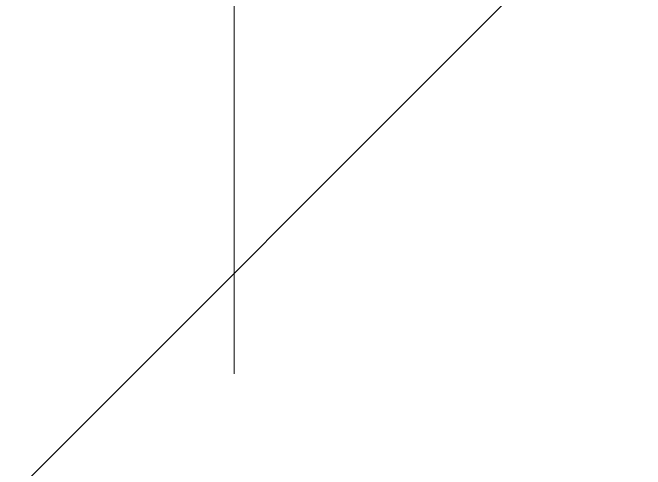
# Model space of a CAD drawing. Header units: millimetres. Extents: x -17017 to 628417, y -109036 to 199237.
# Drawn here: x 568076 to 568173.2, y -92072.2 to -92002.1 of the extents above; entities that cross this region are included whole.
import ezdxf

# ---------------------------------------------------------------- set-up
doc = ezdxf.new("R2010")
doc.units = ezdxf.units.MM
doc.linetypes.add('50_200_ШТРИХ_1Т_ш5_п1_п1_', pattern=[700, 500, -100, 0, -100])
for name, color, linetype, lineweight in [('S-COLS-____-OTLN', 7, 'Continuous', 9), ('S-GRID-____-OTLN-1', 7, '50_200_ШТРИХ_1Т_ш5_п1_п1_', 9), ('стяжа', 7, 'Continuous', 30)]:
    doc.layers.add(name, color=color, linetype=linetype, lineweight=lineweight)

# ---------------------------------------------------------------- blocks, each defined once
blk = doc.blocks.new('BSC_Колонна _Прямоугольная - 500х500-V108-АР1_План отверстий 3 этажа в осях 1-64_А-ГГ')
at = {"layer": 'S-COLS-____-OTLN'}
h = blk.add_hatch(dxfattribs=at)
h.set_pattern_fill('FP_131', color=256, style=0, pattern_type=2)
h.set_pattern_definition([(45, (-44600, 1668.96), (-114.04925, 114.04925), []), (45, (-44485.95, 1668.96), (-114.04925, 114.04925), [201.613, -40.323, 3.353, -36.97])])
h.paths.add_polyline_path([(-250, -250), (250, -250), (250, 250), (-250, 250)], flags=0)
blk = doc.blocks.new('3эт')
at = {"layer": 'S-GRID-____-OTLN-1', "color": 251, "ltscale": 0.6, "true_color": 0x636466}
blk.add_line((328370.707, -91346.062), (328370.707, -76712.917), dxfattribs=at)

msp = doc.modelspace()

# ---------------------------------------------------------------- block references
at = {"layer": 'S-COLS-____-OTLN'}
msp.add_blockref('BSC_Колонна _Прямоугольная - 500х500-V108-АР1_План отверстий 3 этажа в осях 1-64_А-ГГ', (568110.008, -92184.572), dxfattribs=at)
at = {"layer": 'стяжа'}
msp.add_blockref('3эт', (239739.3, -3652.158), dxfattribs=at)

doc.saveas('drawing.dxf')
